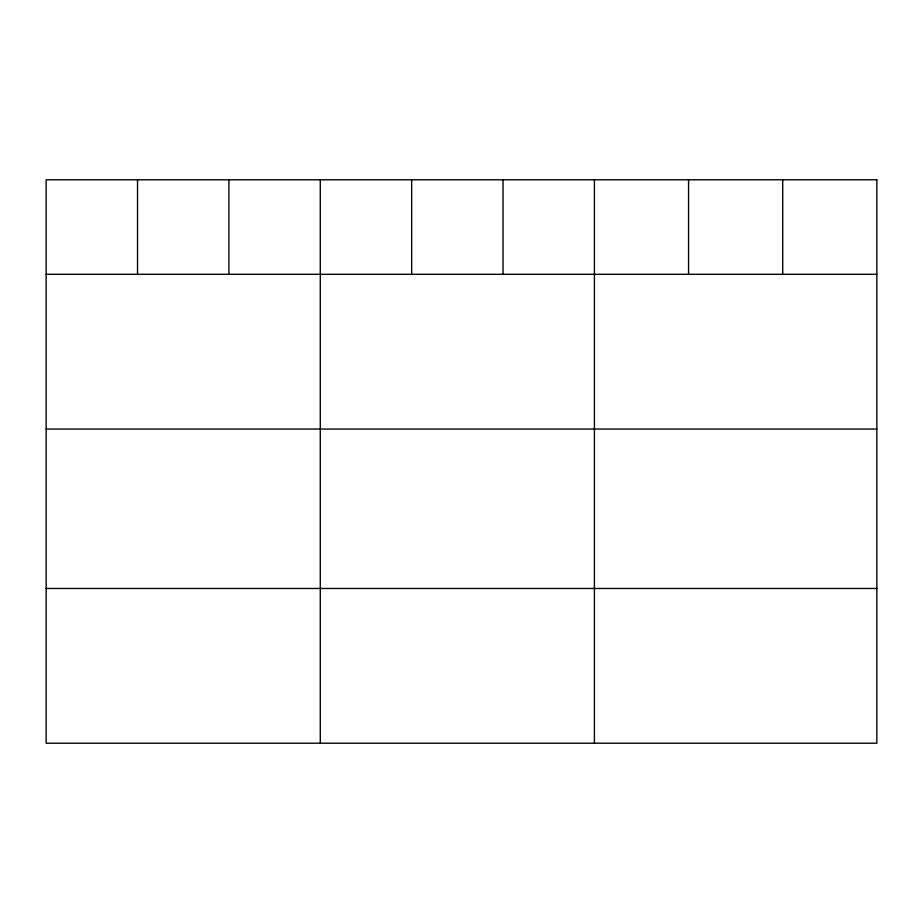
<?xml version="1.0" encoding="UTF-8"?>
<svg xmlns="http://www.w3.org/2000/svg" width="923" height="923" viewBox="0 0 923 923"><rect width="100%" height="100%" fill="white"/><g stroke="black" fill="none" stroke-linecap="round" stroke-linejoin="round"><path stroke-width="1.38" d="M46.15 274.304L876.85 274.304M46.15 429.045L876.85 429.045M46.15 588.47L876.85 588.47M782.704 179.789L782.704 274.304M688.558 179.789L688.558 274.304M594.412 179.789L594.412 743.211M503.035 179.789L503.035 274.304M411.658 179.789L411.658 274.304M320.281 179.789L320.281 743.211M228.904 179.789L228.904 274.304M137.527 179.789L137.527 274.304M876.85 179.789L46.15 179.789L46.15 743.211L876.85 743.211L876.85 179.789"/></g></svg>
